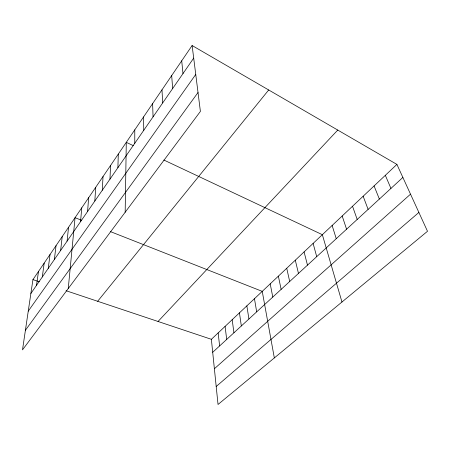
<?xml version="1.0" encoding="UTF-8"?>
<svg xmlns="http://www.w3.org/2000/svg" width="450" height="450" viewBox="0 0 450 450"><rect width="100%" height="100%" fill="white"/><g stroke="black" fill="none" stroke-linecap="round" stroke-linejoin="round"><path stroke-width="0.67" d="M134.769 143.291L134.775 129.853M125.168 212.254L126.287 142.341L133.251 145.62M117.894 167.687L118.299 154.086M109.969 179.145L110.554 165.482M102.279 190.254L103.033 176.541M94.821 201.037L95.732 187.273M87.587 211.5L88.644 197.702M80.556 221.664L81.754 207.838M68.254 288.54L75.054 217.688L81.557 220.247M67.089 241.127L68.541 227.267M60.637 250.459L62.207 236.588M54.36 259.532L56.036 245.661M48.251 268.358L50.034 254.492M42.306 276.952L44.184 263.093M36.517 285.322L38.492 271.468M192.116 45.523L32.934 279.636L22.5 349.875L200.396 111.409L192.116 45.523L396.911 164.407L427.5 231.283L218.031 404.477L211.376 339.311L396.911 164.407M30.881 293.473L193.697 58.106M28.254 311.136L195.75 74.441M25.408 330.283L198.023 92.52M97.656 301.281L268.695 89.978M158.046 321.474L337.759 130.067M212.704 352.288L402.874 177.441M214.38 368.752L410.529 194.175M216.191 386.483L418.888 212.451M32.934 279.636L39.352 281.784M66.071 290.717L211.376 339.311M110.509 231.643L262.238 291.364L274.337 357.919M163.856 160.037L322.352 234.692L341.966 302.006M385.329 175.326L390.943 188.409M374.079 185.929L379.361 199.058M363.15 196.234L368.117 209.396M352.524 206.252L357.193 219.442M342.191 215.994L346.573 229.202M332.134 225.472L336.251 238.697M313.104 243.411L316.721 256.652M304.088 251.91L307.479 265.146M295.301 260.196L298.474 273.426M286.729 268.273L289.693 281.498M278.364 276.159L281.132 289.373M270.202 283.854L272.779 297.051M254.458 298.693L256.68 311.85M246.859 305.859L248.917 318.994M239.439 312.857L241.335 325.963M232.183 319.697L233.927 332.775M225.09 326.379L226.693 339.424M218.16 332.916L219.617 345.932M181.716 60.812L182.987 73.586M171.681 75.578L172.659 88.515M161.983 89.837L162.692 102.926M152.612 103.618L153.062 116.843M143.55 116.949L143.764 130.292"/></g></svg>
